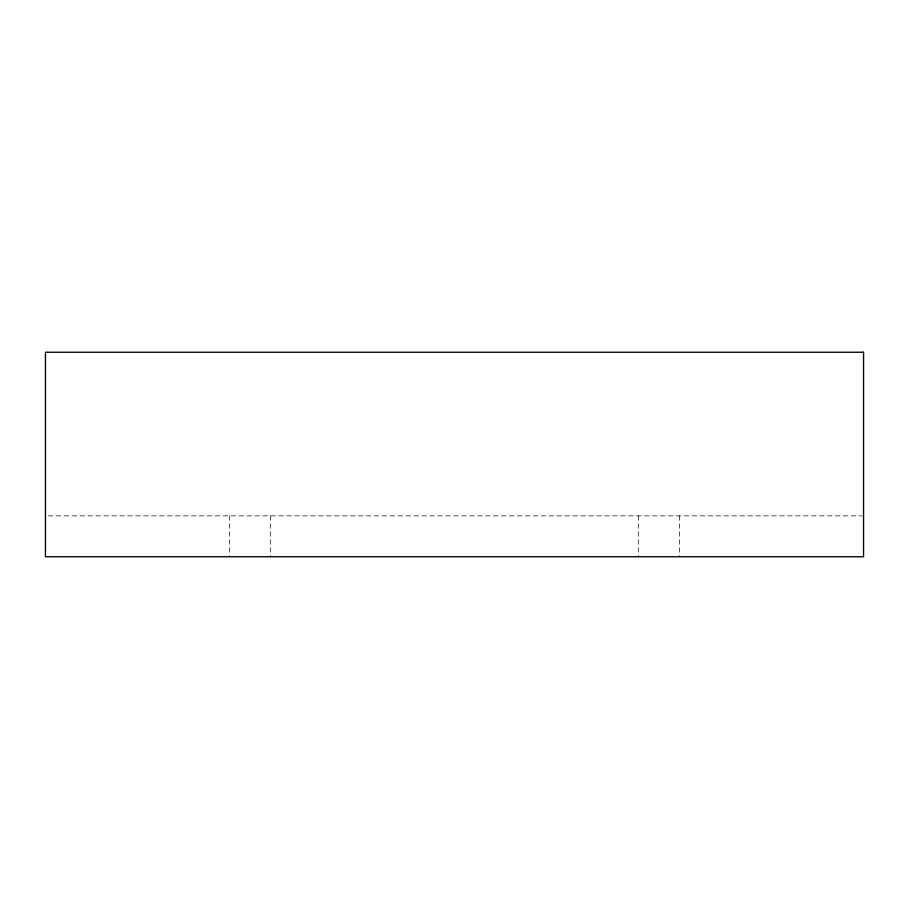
<?xml version="1.0" encoding="UTF-8"?>
<svg xmlns="http://www.w3.org/2000/svg" width="909" height="909" viewBox="0 0 909 909"><rect width="100%" height="100%" fill="white"/><g stroke="black" fill="none" stroke-linecap="round" stroke-linejoin="round"><path stroke-width="0.68" stroke-dasharray="4.54 3.41" d="M48.291 515.857L862.13 515.857M679.477 515.857L679.477 556.763M638.572 515.857L638.572 556.763M270.428 515.857L270.428 556.763M229.523 515.857L229.523 556.763"/><path stroke-width="1.36" d="M863.55 352.238L45.45 352.238L45.45 556.763L863.55 556.763L863.55 352.238"/></g></svg>
